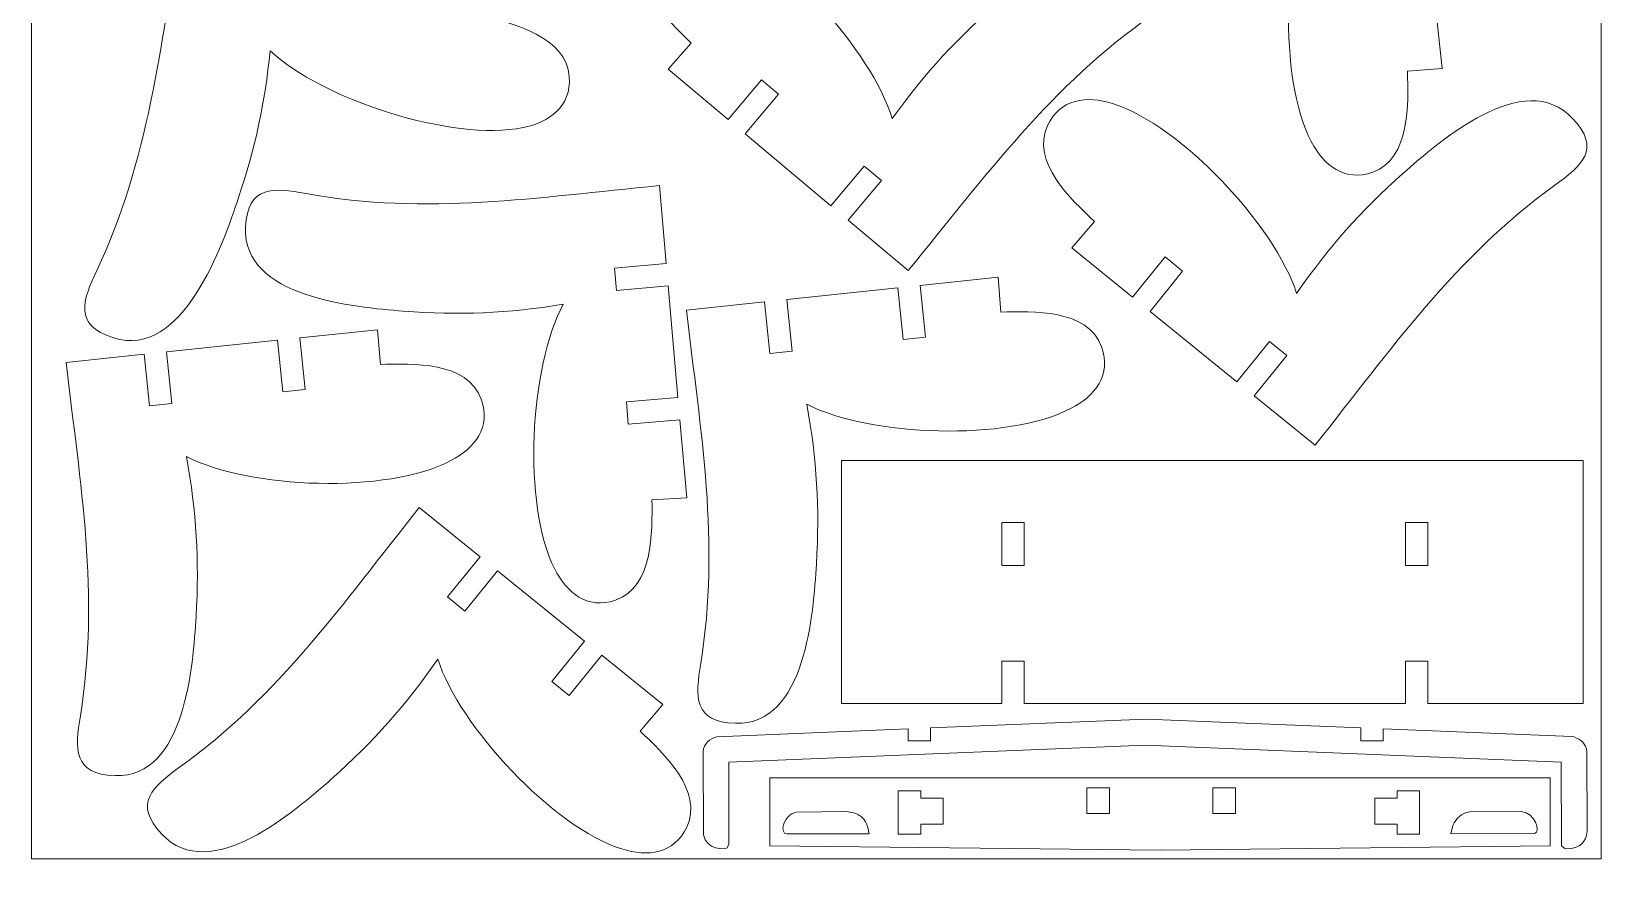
# Model space of a CAD drawing. Header units: centimetres. Extents: x -107 to 69, y -18 to 12.
# Drawn here: x -14.34 to 6.66, y -17.79 to -6.37 of the extents above; entities that cross this region are included whole.
import ezdxf

# ---------------------------------------------------------------- set-up
doc = ezdxf.new("R2010")
doc.units = ezdxf.units.CM
doc.header["$MEASUREMENT"] = 0
doc.layers.add('Camada 1', color=7, linetype='Continuous')

msp = doc.modelspace()

# ---------------------------------------------------------------- linework, layer by layer
at = {"layer": 'Camada 1', "color": 1, "lineweight": 0}
msp.add_lwpolyline([(-14.34275, -17.42933), (6.65725, -17.42933), (6.65725, 12.27067), (-14.34275, 12.27067), (-14.34275, -17.42933)], close=True, dxfattribs=at)
at = {"layer": 'Camada 1', "color": 250, "lineweight": 9}
for points, knots in [([(3.70254, -5.59398), (3.70254, -5.59398), (4.39131, -5.52159), (4.39131, -5.52159), (4.39131, -5.52159), (4.39131, -5.52159), (4.23504, -4.0348), (4.23504, -4.0348), (4.23504, -4.0348), (4.23504, -4.0348), (3.54627, -4.10719), (3.54627, -4.10719), (3.54627, -4.10719), (3.54627, -4.10719), (3.5149, -3.80872), (3.5149, -3.80872), (3.5149, -3.80872), (3.5149, -3.80872), (4.20367, -3.73633), (4.20367, -3.73633), (4.20367, -3.73633), (4.20367, -3.73633), (4.09417, -2.69449), (4.09417, -2.69449), (4.09417, -2.69449), (2.4592, -2.8803), (0.99655, -3.1485), (-0.6307, -2.88445), (-0.6307, -2.88445), (-1.06965, -2.81324), (-1.41436, -2.78318), (-1.4315, -3.34783), (-1.4315, -3.34783), (-1.46013, -4.29161), (0.05045, -4.39277), (0.69769, -4.4319), (0.69769, -4.4319), (1.44587, -4.47712), (2.09779, -4.43749), (2.83487, -4.30418), (2.83487, -4.30418), (2.40111, -5.14784), (2.3343, -6.9884), (2.78073, -7.83971), (2.78073, -7.83971), (2.94892, -8.16043), (3.22743, -8.38246), (3.60261, -8.2478), (3.60261, -8.2478), (4.10944, -8.06588), (4.07904, -7.32249), (4.06799, -6.89814), (4.06799, -6.89814), (4.06799, -6.89814), (4.53218, -6.8619), (4.53218, -6.8619), (4.53218, -6.8619), (4.53218, -6.8619), (4.42269, -5.82006), (4.42269, -5.82006), (4.42269, -5.82006), (4.42269, -5.82006), (3.7339, -5.89245), (3.7339, -5.89245), (3.7339, -5.89245), (3.7339, -5.89245), (3.70254, -5.59398), (3.70254, -5.59398)], [0, 0, 0, 0, 0.05555556, 0.05555556, 0.05555556, 0.05555556, 0.11111111, 0.11111111, 0.11111111, 0.11111111, 0.16666667, 0.16666667, 0.16666667, 0.16666667, 0.22222222, 0.22222222, 0.22222222, 0.22222222, 0.27777778, 0.27777778, 0.27777778, 0.27777778, 0.33333333, 0.33333333, 0.33333333, 0.33333333, 0.38888889, 0.38888889, 0.38888889, 0.38888889, 0.44444444, 0.44444444, 0.44444444, 0.44444444, 0.5, 0.5, 0.5, 0.5, 0.55555556, 0.55555556, 0.55555556, 0.55555556, 0.61111111, 0.61111111, 0.61111111, 0.61111111, 0.66666667, 0.66666667, 0.66666667, 0.66666667, 0.72222222, 0.72222222, 0.72222222, 0.72222222, 0.77777778, 0.77777778, 0.77777778, 0.77777778, 0.83333333, 0.83333333, 0.83333333, 0.83333333, 0.88888889, 0.88888889, 0.88888889, 0.88888889, 1, 1, 1, 1]), ([(-4.34619, -7.20747), (-4.34619, -7.20747), (-4.79134, -7.73798), (-4.79134, -7.73798), (-4.79134, -7.73798), (-4.79134, -7.73798), (-3.64614, -8.69892), (-3.64614, -8.69892), (-3.64614, -8.69892), (-3.64614, -8.69892), (-3.20098, -8.16842), (-3.20098, -8.16842), (-3.20098, -8.16842), (-3.20098, -8.16842), (-2.97109, -8.36132), (-2.97109, -8.36132), (-2.97109, -8.36132), (-2.97109, -8.36132), (-3.41624, -8.89182), (-3.41624, -8.89182), (-3.41624, -8.89182), (-3.41624, -8.89182), (-2.61375, -9.56519), (-2.61375, -9.56519), (-2.61375, -9.56519), (-1.56739, -8.29632), (-0.7002, -7.08633), (0.65304, -6.14638), (0.65304, -6.14638), (1.01822, -5.89272), (1.28721, -5.67494), (0.90724, -5.2568), (0.90724, -5.2568), (0.2722, -4.55799), (-0.88467, -5.53458), (-1.3774, -5.95602), (-1.3774, -5.95602), (-1.94702, -6.44324), (-2.38845, -6.92458), (-2.82609, -7.53254), (-2.82609, -7.53254), (-3.09936, -6.62471), (-4.33122, -5.25375), (-5.24312, -4.95168), (-5.24312, -4.95168), (-5.58699, -4.83779), (-5.94135, -4.87155), (-6.11779, -5.22905), (-6.11779, -5.22905), (-6.35611, -5.71192), (-5.8176, -6.22564), (-5.51503, -6.52319), (-5.51503, -6.52319), (-5.51503, -6.52319), (-5.82373, -6.87171), (-5.82373, -6.87171), (-5.82373, -6.87171), (-5.82373, -6.87171), (-5.02124, -7.54508), (-5.02124, -7.54508), (-5.02124, -7.54508), (-5.02124, -7.54508), (-4.57609, -7.01457), (-4.57609, -7.01457), (-4.57609, -7.01457), (-4.57609, -7.01457), (-4.34619, -7.20747), (-4.34619, -7.20747)], [0, 0, 0, 0, 0.05555556, 0.05555556, 0.05555556, 0.05555556, 0.11111111, 0.11111111, 0.11111111, 0.11111111, 0.16666667, 0.16666667, 0.16666667, 0.16666667, 0.22222222, 0.22222222, 0.22222222, 0.22222222, 0.27777778, 0.27777778, 0.27777778, 0.27777778, 0.33333333, 0.33333333, 0.33333333, 0.33333333, 0.38888889, 0.38888889, 0.38888889, 0.38888889, 0.44444444, 0.44444444, 0.44444444, 0.44444444, 0.5, 0.5, 0.5, 0.5, 0.55555556, 0.55555556, 0.55555556, 0.55555556, 0.61111111, 0.61111111, 0.61111111, 0.61111111, 0.66666667, 0.66666667, 0.66666667, 0.66666667, 0.72222222, 0.72222222, 0.72222222, 0.72222222, 0.77777778, 0.77777778, 0.77777778, 0.77777778, 0.83333333, 0.83333333, 0.83333333, 0.83333333, 0.88888889, 0.88888889, 0.88888889, 0.88888889, 1, 1, 1, 1]), ([(-9.66998, -6.14655), (-9.66998, -6.14655), (-9.54972, -5.46451), (-9.54972, -5.46451), (-9.54972, -5.46451), (-9.54972, -5.46451), (-11.02197, -5.20492), (-11.02197, -5.20492), (-11.02197, -5.20492), (-11.02197, -5.20492), (-11.14224, -5.88695), (-11.14224, -5.88695), (-11.14224, -5.88695), (-11.14224, -5.88695), (-11.43775, -5.83484), (-11.43775, -5.83484), (-11.43775, -5.83484), (-11.43775, -5.83484), (-11.31749, -5.15281), (-11.31749, -5.15281), (-11.31749, -5.15281), (-11.31749, -5.15281), (-12.34918, -4.97089), (-12.34918, -4.97089), (-12.34918, -4.97089), (-12.62111, -6.5942), (-12.76664, -8.07338), (-13.46891, -9.56508), (-13.46891, -9.56508), (-13.65831, -9.96738), (-13.78239, -10.29042), (-13.24422, -10.46256), (-13.24422, -10.46256), (-12.31212, -10.76069), (-11.78394, -9.21479), (-11.57113, -8.58762), (-11.57113, -8.58762), (-11.34697, -7.92698), (-11.21892, -7.3184), (-11.14894, -6.62509), (-11.14894, -6.62509), (-10.4578, -7.27458), (-8.70649, -7.84608), (-7.76533, -7.65165), (-7.76533, -7.65165), (-7.41063, -7.57838), (-7.12048, -7.3719), (-7.14652, -6.97409), (-7.14652, -6.97409), (-7.18168, -6.43674), (-7.90459, -6.26111), (-8.31558, -6.15473), (-8.31558, -6.15473), (-8.31558, -6.15473), (-8.22247, -5.69854), (-8.22247, -5.69854), (-8.22247, -5.69854), (-8.22247, -5.69854), (-9.25417, -5.51663), (-9.25417, -5.51663), (-9.25417, -5.51663), (-9.25417, -5.51663), (-9.37444, -6.19866), (-9.37444, -6.19866), (-9.37444, -6.19866), (-9.37444, -6.19866), (-9.66998, -6.14655), (-9.66998, -6.14655)], [0, 0, 0, 0, 0.05555556, 0.05555556, 0.05555556, 0.05555556, 0.11111111, 0.11111111, 0.11111111, 0.11111111, 0.16666667, 0.16666667, 0.16666667, 0.16666667, 0.22222222, 0.22222222, 0.22222222, 0.22222222, 0.27777778, 0.27777778, 0.27777778, 0.27777778, 0.33333333, 0.33333333, 0.33333333, 0.33333333, 0.38888889, 0.38888889, 0.38888889, 0.38888889, 0.44444444, 0.44444444, 0.44444444, 0.44444444, 0.5, 0.5, 0.5, 0.5, 0.55555556, 0.55555556, 0.55555556, 0.55555556, 0.61111111, 0.61111111, 0.61111111, 0.61111111, 0.66666667, 0.66666667, 0.66666667, 0.66666667, 0.72222222, 0.72222222, 0.72222222, 0.72222222, 0.77777778, 0.77777778, 0.77777778, 0.77777778, 0.83333333, 0.83333333, 0.83333333, 0.83333333, 0.88888889, 0.88888889, 0.88888889, 0.88888889, 1, 1, 1, 1]), ([(1.05897, -9.57122), (1.05897, -9.57122), (0.62314, -10.10942), (0.62314, -10.10942), (0.62314, -10.10942), (0.62314, -10.10942), (1.78495, -11.05024), (1.78495, -11.05024), (1.78495, -11.05024), (1.78495, -11.05024), (2.22078, -10.51204), (2.22078, -10.51204), (2.22078, -10.51204), (2.22078, -10.51204), (2.45401, -10.7009), (2.45401, -10.7009), (2.45401, -10.7009), (2.45401, -10.7009), (2.01818, -11.2391), (2.01818, -11.2391), (2.01818, -11.2391), (2.01818, -11.2391), (2.83229, -11.89836), (2.83229, -11.89836), (2.83229, -11.89836), (3.8565, -10.61131), (4.70213, -9.38657), (6.03894, -8.42304), (6.03894, -8.42304), (6.39919, -8.16338), (6.66499, -7.94056), (6.27755, -7.52917), (6.27755, -7.52917), (5.63013, -6.84177), (4.49119, -7.83775), (4.00544, -8.26816), (4.00544, -8.26816), (3.4443, -8.7654), (3.01161, -9.25404), (2.58454, -9.86969), (2.58454, -9.86969), (2.29486, -8.96687), (1.04018, -7.61723), (0.12282, -7.33141), (0.12282, -7.33141), (-0.2231, -7.22363), (-0.57665, -7.2634), (-0.7469, -7.62403), (-0.7469, -7.62403), (-0.97676, -8.11088), (-0.42931, -8.61532), (-0.12162, -8.90742), (-0.12162, -8.90742), (-0.12162, -8.90742), (-0.4242, -9.2613), (-0.4242, -9.2613), (-0.4242, -9.2613), (-0.4242, -9.2613), (0.38992, -9.92056), (0.38992, -9.92056), (0.38992, -9.92056), (0.38992, -9.92056), (0.82574, -9.38236), (0.82574, -9.38236), (0.82574, -9.38236), (0.82574, -9.38236), (1.05897, -9.57122), (1.05897, -9.57122)], [0, 0, 0, 0, 0.05555556, 0.05555556, 0.05555556, 0.05555556, 0.11111111, 0.11111111, 0.11111111, 0.11111111, 0.16666667, 0.16666667, 0.16666667, 0.16666667, 0.22222222, 0.22222222, 0.22222222, 0.22222222, 0.27777778, 0.27777778, 0.27777778, 0.27777778, 0.33333333, 0.33333333, 0.33333333, 0.33333333, 0.38888889, 0.38888889, 0.38888889, 0.38888889, 0.44444444, 0.44444444, 0.44444444, 0.44444444, 0.5, 0.5, 0.5, 0.5, 0.55555556, 0.55555556, 0.55555556, 0.55555556, 0.61111111, 0.61111111, 0.61111111, 0.61111111, 0.66666667, 0.66666667, 0.66666667, 0.66666667, 0.72222222, 0.72222222, 0.72222222, 0.72222222, 0.77777778, 0.77777778, 0.77777778, 0.77777778, 0.83333333, 0.83333333, 0.83333333, 0.83333333, 0.88888889, 0.88888889, 0.88888889, 0.88888889, 1, 1, 1, 1]), ([(-6.38298, -11.32002), (-6.38298, -11.32002), (-5.69306, -11.25965), (-5.69306, -11.25965), (-5.69306, -11.25965), (-5.69306, -11.25965), (-5.82336, -9.77038), (-5.82336, -9.77038), (-5.82336, -9.77038), (-5.82336, -9.77038), (-6.51328, -9.83075), (-6.51328, -9.83075), (-6.51328, -9.83075), (-6.51328, -9.83075), (-6.53943, -9.53178), (-6.53943, -9.53178), (-6.53943, -9.53178), (-6.53943, -9.53178), (-5.84951, -9.47141), (-5.84951, -9.47141), (-5.84951, -9.47141), (-5.84951, -9.47141), (-5.94081, -8.42783), (-5.94081, -8.42783), (-5.94081, -8.42783), (-7.57745, -8.58513), (-9.04716, -8.8276), (-10.66828, -8.53534), (-10.66828, -8.53534), (-11.10619, -8.45638), (-11.44995, -8.42039), (-11.477, -8.98461), (-11.477, -8.98461), (-11.52221, -9.92779), (-10.01343, -10.05529), (-9.3671, -10.10567), (-9.3671, -10.10567), (-8.61964, -10.16394), (-7.96752, -10.13574), (-7.22802, -10.01528), (-7.22802, -10.01528), (-7.67639, -10.85108), (-7.77537, -12.69053), (-7.34384, -13.54932), (-7.34384, -13.54932), (-7.1812, -13.87299), (-6.90679, -14.09974), (-6.52923, -13.97169), (-6.52923, -13.97169), (-6.01929, -13.79874), (-6.0367, -13.05477), (-6.04036, -12.63037), (-6.04036, -12.63037), (-6.04036, -12.63037), (-5.57561, -12.60221), (-5.57561, -12.60221), (-5.57561, -12.60221), (-5.57561, -12.60221), (-5.66691, -11.55862), (-5.66691, -11.55862), (-5.66691, -11.55862), (-5.66691, -11.55862), (-6.35683, -11.61899), (-6.35683, -11.61899), (-6.35683, -11.61899), (-6.35683, -11.61899), (-6.38298, -11.32002), (-6.38298, -11.32002)], [0, 0, 0, 0, 0.05555556, 0.05555556, 0.05555556, 0.05555556, 0.11111111, 0.11111111, 0.11111111, 0.11111111, 0.16666667, 0.16666667, 0.16666667, 0.16666667, 0.22222222, 0.22222222, 0.22222222, 0.22222222, 0.27777778, 0.27777778, 0.27777778, 0.27777778, 0.33333333, 0.33333333, 0.33333333, 0.33333333, 0.38888889, 0.38888889, 0.38888889, 0.38888889, 0.44444444, 0.44444444, 0.44444444, 0.44444444, 0.5, 0.5, 0.5, 0.5, 0.55555556, 0.55555556, 0.55555556, 0.55555556, 0.61111111, 0.61111111, 0.61111111, 0.61111111, 0.66666667, 0.66666667, 0.66666667, 0.66666667, 0.72222222, 0.72222222, 0.72222222, 0.72222222, 0.77777778, 0.77777778, 0.77777778, 0.77777778, 0.83333333, 0.83333333, 0.83333333, 0.83333333, 0.88888889, 0.88888889, 0.88888889, 0.88888889, 1, 1, 1, 1]), ([(-2.67808, -10.48403), (-2.67808, -10.48403), (-2.75047, -9.79529), (-2.75047, -9.79529), (-2.75047, -9.79529), (-2.75047, -9.79529), (-4.23727, -9.95156), (-4.23727, -9.95156), (-4.23727, -9.95156), (-4.23727, -9.95156), (-4.16488, -10.64029), (-4.16488, -10.64029), (-4.16488, -10.64029), (-4.16488, -10.64029), (-4.46332, -10.67167), (-4.46332, -10.67167), (-4.46332, -10.67167), (-4.46332, -10.67167), (-4.53572, -9.98292), (-4.53572, -9.98292), (-4.53572, -9.98292), (-4.53572, -9.98292), (-5.57757, -10.09243), (-5.57757, -10.09243), (-5.57757, -10.09243), (-5.39167, -11.72658), (-5.12363, -13.19085), (-5.38758, -14.81729), (-5.38758, -14.81729), (-5.45886, -15.25657), (-5.4888, -15.60085), (-4.92423, -15.61806), (-4.92423, -15.61806), (-3.98041, -15.64682), (-3.8793, -14.13593), (-3.84019, -13.4889), (-3.84019, -13.4889), (-3.79491, -12.7398), (-3.83459, -12.08973), (-3.96786, -11.35172), (-3.96786, -11.35172), (-3.12426, -11.78548), (-1.28361, -11.85228), (-0.43233, -11.40585), (-0.43233, -11.40585), (-0.11159, -11.23765), (0.11037, -10.95917), (-0.0243, -10.58399), (-0.0243, -10.58399), (-0.20624, -10.07713), (-0.94949, -10.10755), (-1.3739, -10.1186), (-1.3739, -10.1186), (-1.3739, -10.1186), (-1.41016, -9.65442), (-1.41016, -9.65442), (-1.41016, -9.65442), (-1.41016, -9.65442), (-2.45204, -9.76392), (-2.45204, -9.76392), (-2.45204, -9.76392), (-2.45204, -9.76392), (-2.37965, -10.45266), (-2.37965, -10.45266), (-2.37965, -10.45266), (-2.37965, -10.45266), (-2.67808, -10.48403), (-2.67808, -10.48403)], [0, 0, 0, 0, 0.05555556, 0.05555556, 0.05555556, 0.05555556, 0.11111111, 0.11111111, 0.11111111, 0.11111111, 0.16666667, 0.16666667, 0.16666667, 0.16666667, 0.22222222, 0.22222222, 0.22222222, 0.22222222, 0.27777778, 0.27777778, 0.27777778, 0.27777778, 0.33333333, 0.33333333, 0.33333333, 0.33333333, 0.38888889, 0.38888889, 0.38888889, 0.38888889, 0.44444444, 0.44444444, 0.44444444, 0.44444444, 0.5, 0.5, 0.5, 0.5, 0.55555556, 0.55555556, 0.55555556, 0.55555556, 0.61111111, 0.61111111, 0.61111111, 0.61111111, 0.66666667, 0.66666667, 0.66666667, 0.66666667, 0.72222222, 0.72222222, 0.72222222, 0.72222222, 0.77777778, 0.77777778, 0.77777778, 0.77777778, 0.83333333, 0.83333333, 0.83333333, 0.83333333, 0.88888889, 0.88888889, 0.88888889, 0.88888889, 1, 1, 1, 1]), ([(-10.97808, -11.18401), (-10.97808, -11.18401), (-11.05047, -10.49529), (-11.05047, -10.49529), (-11.05047, -10.49529), (-11.05047, -10.49529), (-12.53727, -10.65156), (-12.53727, -10.65156), (-12.53727, -10.65156), (-12.53727, -10.65156), (-12.46488, -11.34028), (-12.46488, -11.34028), (-12.46488, -11.34028), (-12.46488, -11.34028), (-12.76335, -11.37165), (-12.76335, -11.37165), (-12.76335, -11.37165), (-12.76335, -11.37165), (-12.83573, -10.68293), (-12.83573, -10.68293), (-12.83573, -10.68293), (-12.83573, -10.68293), (-13.87757, -10.79243), (-13.87757, -10.79243), (-13.87757, -10.79243), (-13.69149, -12.428), (-13.42369, -13.88963), (-13.68758, -15.51729), (-13.68758, -15.51729), (-13.75866, -15.95578), (-13.78912, -16.30105), (-13.22421, -16.31805), (-13.22421, -16.31805), (-12.28039, -16.34644), (-12.17931, -14.83648), (-12.14017, -14.1889), (-12.14017, -14.1889), (-12.09492, -13.43994), (-12.13461, -12.78958), (-12.26785, -12.05172), (-12.26785, -12.05172), (-11.42429, -12.48539), (-9.58353, -12.55232), (-8.73237, -12.10586), (-8.73237, -12.10586), (-8.41163, -11.93761), (-8.18962, -11.65923), (-8.3243, -11.28399), (-8.3243, -11.28399), (-8.50621, -10.77711), (-9.24947, -10.80756), (-9.6739, -10.81859), (-9.6739, -10.81859), (-9.6739, -10.81859), (-9.7102, -10.35442), (-9.7102, -10.35442), (-9.7102, -10.35442), (-9.7102, -10.35442), (-10.75202, -10.46392), (-10.75202, -10.46392), (-10.75202, -10.46392), (-10.75202, -10.46392), (-10.67963, -11.15265), (-10.67963, -11.15265), (-10.67963, -11.15265), (-10.67963, -11.15265), (-10.97808, -11.18401), (-10.97808, -11.18401)], [0, 0, 0, 0, 0.05555556, 0.05555556, 0.05555556, 0.05555556, 0.11111111, 0.11111111, 0.11111111, 0.11111111, 0.16666667, 0.16666667, 0.16666667, 0.16666667, 0.22222222, 0.22222222, 0.22222222, 0.22222222, 0.27777778, 0.27777778, 0.27777778, 0.27777778, 0.33333333, 0.33333333, 0.33333333, 0.33333333, 0.38888889, 0.38888889, 0.38888889, 0.38888889, 0.44444444, 0.44444444, 0.44444444, 0.44444444, 0.5, 0.5, 0.5, 0.5, 0.55555556, 0.55555556, 0.55555556, 0.55555556, 0.61111111, 0.61111111, 0.61111111, 0.61111111, 0.66666667, 0.66666667, 0.66666667, 0.66666667, 0.72222222, 0.72222222, 0.72222222, 0.72222222, 0.77777778, 0.77777778, 0.77777778, 0.77777778, 0.83333333, 0.83333333, 0.83333333, 0.83333333, 0.88888889, 0.88888889, 0.88888889, 0.88888889, 1, 1, 1, 1]), ([(6.42029, -12.10565), (6.42029, -12.10565), (-3.50579, -12.10565), (-3.50579, -12.10565), (-3.50579, -12.10565), (-3.50579, -12.10565), (-3.50579, -15.35301), (-3.50579, -15.35301), (-3.50579, -15.35301), (-3.50579, -15.35301), (-1.36087, -15.35284), (-1.36087, -15.35284), (-1.36087, -15.35284), (-1.36087, -15.35284), (-1.36087, -14.78822), (-1.36087, -14.78822), (-1.36087, -14.78822), (-1.36087, -14.78822), (-1.06077, -14.78822), (-1.06077, -14.78822), (-1.06077, -14.78822), (-1.06077, -14.78822), (-1.0608, -15.35284), (-1.0608, -15.35284), (-1.0608, -15.35284), (-1.0608, -15.35284), (4.04095, -15.35288), (4.04095, -15.35288), (4.04095, -15.35288), (4.04095, -15.35288), (4.04095, -14.78825), (4.04095, -14.78825), (4.04095, -14.78825), (4.04095, -14.78825), (4.34106, -14.78825), (4.34106, -14.78825), (4.34106, -14.78825), (4.34106, -14.78825), (4.34106, -15.35288), (4.34106, -15.35288), (4.34106, -15.35288), (4.34106, -15.35288), (6.42029, -15.35301), (6.42029, -15.35301), (6.42029, -15.35301), (6.42029, -15.35301), (6.42029, -12.10565), (6.42029, -12.10565)], [0, 0, 0, 0, 0.07692308, 0.07692308, 0.07692308, 0.07692308, 0.15384615, 0.15384615, 0.15384615, 0.15384615, 0.23076923, 0.23076923, 0.23076923, 0.23076923, 0.30769231, 0.30769231, 0.30769231, 0.30769231, 0.38461538, 0.38461538, 0.38461538, 0.38461538, 0.46153846, 0.46153846, 0.46153846, 0.46153846, 0.53846154, 0.53846154, 0.53846154, 0.53846154, 0.61538462, 0.61538462, 0.61538462, 0.61538462, 0.69230769, 0.69230769, 0.69230769, 0.69230769, 0.76923077, 0.76923077, 0.76923077, 0.76923077, 0.84615385, 0.84615385, 0.84615385, 0.84615385, 1, 1, 1, 1]), ([(-7.3801, -15.0581), (-7.3801, -15.0581), (-6.94426, -14.51988), (-6.94426, -14.51988), (-6.94426, -14.51988), (-6.94426, -14.51988), (-8.10606, -13.57907), (-8.10606, -13.57907), (-8.10606, -13.57907), (-8.10606, -13.57907), (-8.54191, -14.1173), (-8.54191, -14.1173), (-8.54191, -14.1173), (-8.54191, -14.1173), (-8.77513, -13.92844), (-8.77513, -13.92844), (-8.77513, -13.92844), (-8.77513, -13.92844), (-8.33929, -13.3902), (-8.33929, -13.3902), (-8.33929, -13.3902), (-8.33929, -13.3902), (-9.1534, -12.73095), (-9.1534, -12.73095), (-9.1534, -12.73095), (-10.17812, -14.01874), (-11.02278, -15.24219), (-12.36005, -16.20628), (-12.36005, -16.20628), (-12.72072, -16.4663), (-12.9859, -16.68864), (-12.59863, -17.10015), (-12.59863, -17.10015), (-11.95151, -17.78775), (-10.81192, -16.79117), (-10.32658, -16.36116), (-10.32658, -16.36116), (-9.7652, -15.86377), (-9.33295, -15.37543), (-8.90562, -14.75964), (-8.90562, -14.75964), (-8.61692, -15.66214), (-7.36054, -17.01212), (-6.44394, -17.29789), (-6.44394, -17.29789), (-6.09808, -17.40572), (-5.74444, -17.36588), (-5.57424, -17.0053), (-5.57424, -17.0053), (-5.34439, -16.51836), (-5.89171, -16.01407), (-6.1995, -15.72188), (-6.1995, -15.72188), (-6.1995, -15.72188), (-5.89691, -15.36801), (-5.89691, -15.36801), (-5.89691, -15.36801), (-5.89691, -15.36801), (-6.71103, -14.70875), (-6.71103, -14.70875), (-6.71103, -14.70875), (-6.71103, -14.70875), (-7.14688, -15.24698), (-7.14688, -15.24698), (-7.14688, -15.24698), (-7.14688, -15.24698), (-7.3801, -15.0581), (-7.3801, -15.0581)], [0, 0, 0, 0, 0.05555556, 0.05555556, 0.05555556, 0.05555556, 0.11111111, 0.11111111, 0.11111111, 0.11111111, 0.16666667, 0.16666667, 0.16666667, 0.16666667, 0.22222222, 0.22222222, 0.22222222, 0.22222222, 0.27777778, 0.27777778, 0.27777778, 0.27777778, 0.33333333, 0.33333333, 0.33333333, 0.33333333, 0.38888889, 0.38888889, 0.38888889, 0.38888889, 0.44444444, 0.44444444, 0.44444444, 0.44444444, 0.5, 0.5, 0.5, 0.5, 0.55555556, 0.55555556, 0.55555556, 0.55555556, 0.61111111, 0.61111111, 0.61111111, 0.61111111, 0.66666667, 0.66666667, 0.66666667, 0.66666667, 0.72222222, 0.72222222, 0.72222222, 0.72222222, 0.77777778, 0.77777778, 0.77777778, 0.77777778, 0.83333333, 0.83333333, 0.83333333, 0.83333333, 0.88888889, 0.88888889, 0.88888889, 0.88888889, 1, 1, 1, 1]), ([(-1.36087, -13.50968), (-1.36087, -13.50968), (-1.36087, -12.93256), (-1.36087, -12.93256), (-1.36087, -12.93256), (-1.36087, -12.93256), (-1.0608, -12.93256), (-1.0608, -12.93256), (-1.0608, -12.93256), (-1.0608, -12.93256), (-1.0608, -13.50968), (-1.0608, -13.50968), (-1.0608, -13.50968), (-1.0608, -13.50968), (-1.36087, -13.50968), (-1.36087, -13.50968)], [0, 0, 0, 0, 0.2, 0.2, 0.2, 0.2, 0.4, 0.4, 0.4, 0.4, 0.6, 0.6, 0.6, 0.6, 1, 1, 1, 1]), ([(4.34106, -13.50968), (4.34106, -13.50968), (4.04095, -13.50968), (4.04095, -13.50968), (4.04095, -13.50968), (4.04095, -13.50968), (4.04095, -12.93256), (4.04095, -12.93256), (4.04095, -12.93256), (4.04095, -12.93256), (4.34106, -12.93256), (4.34106, -12.93256), (4.34106, -12.93256), (4.34106, -12.93256), (4.34106, -13.50968), (4.34106, -13.50968)], [0, 0, 0, 0, 0.2, 0.2, 0.2, 0.2, 0.4, 0.4, 0.4, 0.4, 0.6, 0.6, 0.6, 0.6, 1, 1, 1, 1]), ([(6.29863, -15.80052), (6.29863, -15.80052), (6.26901, -15.79464), (6.26901, -15.79464), (6.26901, -15.79464), (6.26901, -15.79464), (3.74188, -15.69179), (3.74188, -15.69179), (3.74188, -15.69179), (3.74188, -15.69179), (3.74188, -15.85272), (3.74188, -15.85272), (3.74188, -15.85272), (3.74188, -15.85272), (3.44178, -15.85272), (3.44178, -15.85272), (3.44178, -15.85272), (3.44178, -15.85272), (3.44178, -15.67956), (3.44178, -15.67956), (3.44178, -15.67956), (3.44178, -15.67956), (0.57136, -15.56277), (0.57136, -15.56277), (0.57136, -15.56277), (0.57136, -15.56277), (-2.31424, -15.67956), (-2.31424, -15.67956), (-2.31424, -15.67956), (-2.31424, -15.67956), (-2.31424, -15.85272), (-2.31424, -15.85272), (-2.31424, -15.85272), (-2.31424, -15.85272), (-2.61435, -15.85272), (-2.61435, -15.85272), (-2.61435, -15.85272), (-2.61435, -15.85272), (-2.61435, -15.69171), (-2.61435, -15.69171), (-2.61435, -15.69171), (-2.61435, -15.69171), (-5.17041, -15.79792), (-5.17041, -15.79792), (-5.17041, -15.79792), (-5.26528, -15.8178), (-5.34808, -15.89778), (-5.35519, -15.99336), (-5.35519, -15.99336), (-5.35519, -15.99336), (-5.35246, -17.11073), (-5.35246, -17.11073), (-5.35246, -17.11073), (-5.31267, -17.30974), (-5.06375, -17.3124), (-5.03346, -17.28122), (-5.03346, -17.28122), (-5.03346, -17.28122), (-5.0109, -17.23546), (-5.0109, -17.23546), (-5.0109, -17.23546), (-5.0109, -17.23546), (-5.0109, -16.13894), (-5.0109, -16.13894), (-5.0109, -16.13894), (-5.0109, -16.13894), (0.5563, -15.90806), (0.5563, -15.90806), (0.5563, -15.90806), (0.5563, -15.90806), (6.12348, -16.13894), (6.12348, -16.13894), (6.12348, -16.13894), (6.12348, -16.13894), (6.12786, -17.25754), (6.12786, -17.25754), (6.12786, -17.25754), (6.17397, -17.29289), (6.1665, -17.29745), (6.2312, -17.29373), (6.2312, -17.29373), (6.36798, -17.28591), (6.46405, -17.20415), (6.46972, -17.0623), (6.46972, -17.0623), (6.46972, -17.0623), (6.46778, -15.99336), (6.46778, -15.99336), (6.46778, -15.99336), (6.45734, -15.89159), (6.38595, -15.83538), (6.29863, -15.80052)], [0, 0, 0, 0, 0.04166667, 0.04166667, 0.04166667, 0.04166667, 0.08333333, 0.08333333, 0.08333333, 0.08333333, 0.125, 0.125, 0.125, 0.125, 0.16666667, 0.16666667, 0.16666667, 0.16666667, 0.20833333, 0.20833333, 0.20833333, 0.20833333, 0.25, 0.25, 0.25, 0.25, 0.29166667, 0.29166667, 0.29166667, 0.29166667, 0.33333333, 0.33333333, 0.33333333, 0.33333333, 0.375, 0.375, 0.375, 0.375, 0.41666667, 0.41666667, 0.41666667, 0.41666667, 0.45833333, 0.45833333, 0.45833333, 0.45833333, 0.5, 0.5, 0.5, 0.5, 0.54166667, 0.54166667, 0.54166667, 0.54166667, 0.58333333, 0.58333333, 0.58333333, 0.58333333, 0.625, 0.625, 0.625, 0.625, 0.66666667, 0.66666667, 0.66666667, 0.66666667, 0.70833333, 0.70833333, 0.70833333, 0.70833333, 0.75, 0.75, 0.75, 0.75, 0.79166667, 0.79166667, 0.79166667, 0.79166667, 0.83333333, 0.83333333, 0.83333333, 0.83333333, 0.875, 0.875, 0.875, 0.875, 0.91666667, 0.91666667, 0.91666667, 0.91666667, 1, 1, 1, 1]), ([(0.75725, -17.31247), (0.75725, -17.31247), (-4.46258, -17.25777), (-4.46258, -17.25777), (-4.46258, -17.25777), (-4.46258, -17.25777), (-4.46203, -16.34618), (-4.46203, -16.34618), (-4.46203, -16.34618), (-4.46203, -16.34618), (5.97708, -16.34618), (5.97708, -16.34618), (5.97708, -16.34618), (5.97708, -16.34618), (5.97708, -17.25777), (5.97708, -17.25777), (5.97708, -17.25777), (5.97708, -17.25777), (0.75725, -17.31247), (0.75725, -17.31247)], [0, 0, 0, 0, 0.16666667, 0.16666667, 0.16666667, 0.16666667, 0.33333333, 0.33333333, 0.33333333, 0.33333333, 0.5, 0.5, 0.5, 0.5, 0.66666667, 0.66666667, 0.66666667, 0.66666667, 1, 1, 1, 1]), ([(-2.44424, -17.09995), (-2.44424, -17.09995), (-2.44234, -16.9665), (-2.44234, -16.9665), (-2.44234, -16.9665), (-2.44234, -16.9665), (-2.14224, -16.9665), (-2.14224, -16.9665), (-2.14224, -16.9665), (-2.14224, -16.9665), (-2.14224, -16.62025), (-2.14224, -16.62025), (-2.14224, -16.62025), (-2.14224, -16.62025), (-2.44234, -16.62025), (-2.44234, -16.62025), (-2.44234, -16.62025), (-2.44234, -16.62025), (-2.44424, -16.52283), (-2.44424, -16.52283), (-2.44424, -16.52283), (-2.44424, -16.52283), (-2.74435, -16.52283), (-2.74435, -16.52283), (-2.74435, -16.52283), (-2.74435, -16.52283), (-2.74435, -17.09995), (-2.74435, -17.09995), (-2.74435, -17.09995), (-2.74435, -17.09995), (-2.44424, -17.09995), (-2.44424, -17.09995)], [0, 0, 0, 0, 0.11111111, 0.11111111, 0.11111111, 0.11111111, 0.22222222, 0.22222222, 0.22222222, 0.22222222, 0.33333333, 0.33333333, 0.33333333, 0.33333333, 0.44444444, 0.44444444, 0.44444444, 0.44444444, 0.55555556, 0.55555556, 0.55555556, 0.55555556, 0.66666667, 0.66666667, 0.66666667, 0.66666667, 0.77777778, 0.77777778, 0.77777778, 0.77777778, 1, 1, 1, 1]), ([(0.08022, -16.82579), (0.08022, -16.82579), (0.08022, -16.4795), (0.08022, -16.4795), (0.08022, -16.4795), (0.08022, -16.4795), (-0.21988, -16.4795), (-0.21988, -16.4795), (-0.21988, -16.4795), (-0.21988, -16.4795), (-0.21988, -16.82579), (-0.21988, -16.82579), (-0.21988, -16.82579), (-0.21988, -16.82579), (0.08022, -16.82579), (0.08022, -16.82579)], [0, 0, 0, 0, 0.2, 0.2, 0.2, 0.2, 0.4, 0.4, 0.4, 0.4, 0.6, 0.6, 0.6, 0.6, 1, 1, 1, 1]), ([(1.46532, -16.82579), (1.46532, -16.82579), (1.46532, -16.4795), (1.46532, -16.4795), (1.46532, -16.4795), (1.46532, -16.4795), (1.7654, -16.4795), (1.7654, -16.4795), (1.7654, -16.4795), (1.7654, -16.4795), (1.7654, -16.82579), (1.7654, -16.82579), (1.7654, -16.82579), (1.7654, -16.82579), (1.46532, -16.82579), (1.46532, -16.82579)], [0, 0, 0, 0, 0.2, 0.2, 0.2, 0.2, 0.4, 0.4, 0.4, 0.4, 0.6, 0.6, 0.6, 0.6, 1, 1, 1, 1]), ([(3.92903, -16.62025), (3.92903, -16.62025), (3.62892, -16.62025), (3.62892, -16.62025), (3.62892, -16.62025), (3.62892, -16.62025), (3.62892, -16.9665), (3.62892, -16.9665), (3.62892, -16.9665), (3.62892, -16.9665), (3.92903, -16.9665), (3.92903, -16.9665), (3.92903, -16.9665), (3.92903, -16.9665), (3.92903, -17.09995), (3.92903, -17.09995), (3.92903, -17.09995), (3.92903, -17.09995), (4.22914, -17.09995), (4.22914, -17.09995), (4.22914, -17.09995), (4.22914, -17.09995), (4.22914, -16.52283), (4.22914, -16.52283), (4.22914, -16.52283), (4.22914, -16.52283), (3.92903, -16.52283), (3.92903, -16.52283), (3.92903, -16.52283), (3.92903, -16.52283), (3.92903, -16.62025), (3.92903, -16.62025)], [0, 0, 0, 0, 0.11111111, 0.11111111, 0.11111111, 0.11111111, 0.22222222, 0.22222222, 0.22222222, 0.22222222, 0.33333333, 0.33333333, 0.33333333, 0.33333333, 0.44444444, 0.44444444, 0.44444444, 0.44444444, 0.55555556, 0.55555556, 0.55555556, 0.55555556, 0.66666667, 0.66666667, 0.66666667, 0.66666667, 0.77777778, 0.77777778, 0.77777778, 0.77777778, 1, 1, 1, 1]), ([(-4.26738, -17.08513), (-4.26738, -17.08513), (-4.23298, -17.09751), (-4.23298, -17.09751), (-4.23298, -17.09751), (-4.23298, -17.09751), (-3.13646, -17.09751), (-3.13646, -17.09751), (-3.13646, -17.09751), (-3.15409, -16.97865), (-3.18456, -16.87494), (-3.32176, -16.82089), (-3.32176, -16.82089), (-3.32176, -16.82089), (-3.43657, -16.79741), (-3.43657, -16.79741), (-3.43657, -16.79741), (-3.43657, -16.79741), (-4.10593, -16.80435), (-4.10593, -16.80435), (-4.10593, -16.80435), (-4.19101, -16.81865), (-4.26888, -16.90446), (-4.28527, -16.99754), (-4.28527, -16.99754), (-4.29362, -17.04488), (-4.28742, -17.04379), (-4.26738, -17.08513)], [0, 0, 0, 0, 0.125, 0.125, 0.125, 0.125, 0.25, 0.25, 0.25, 0.25, 0.375, 0.375, 0.375, 0.375, 0.5, 0.5, 0.5, 0.5, 0.625, 0.625, 0.625, 0.625, 0.75, 0.75, 0.75, 0.75, 1, 1, 1, 1]), ([(4.67256, -16.98269), (4.67256, -16.98269), (4.64973, -17.09751), (4.64973, -17.09751), (4.64973, -17.09751), (4.64973, -17.09751), (5.76791, -17.09273), (5.76791, -17.09273), (5.76791, -17.09273), (5.85585, -17.06292), (5.773, -16.81321), (5.59059, -16.79916), (5.59059, -16.79916), (5.59059, -16.79916), (4.90127, -16.80295), (4.90127, -16.80295), (4.90127, -16.80295), (4.78137, -16.82369), (4.72708, -16.88429), (4.67256, -16.98269)], [0, 0, 0, 0, 0.16666667, 0.16666667, 0.16666667, 0.16666667, 0.33333333, 0.33333333, 0.33333333, 0.33333333, 0.5, 0.5, 0.5, 0.5, 0.66666667, 0.66666667, 0.66666667, 0.66666667, 1, 1, 1, 1])]:
    msp.add_open_spline(points, degree=3, knots=knots, dxfattribs=at)

doc.saveas('drawing.dxf')
